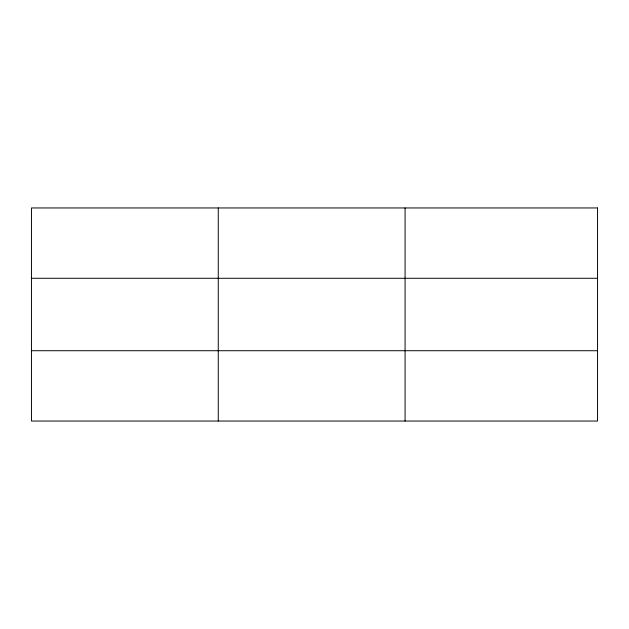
<?xml version="1.0" encoding="UTF-8"?>
<svg xmlns="http://www.w3.org/2000/svg" width="629" height="629" viewBox="0 0 629 629"><rect width="100%" height="100%" fill="white"/><g stroke="black" fill="none" stroke-linecap="round" stroke-linejoin="round"><path stroke-width="0.94" d="M218.263 207.955L218.263 421.045M405.076 207.955L405.076 421.045M31.45 278.277L597.55 278.277M31.45 350.723L597.55 350.723M597.55 207.955L597.55 421.045L31.45 421.045L31.45 207.955L597.55 207.955"/></g></svg>
